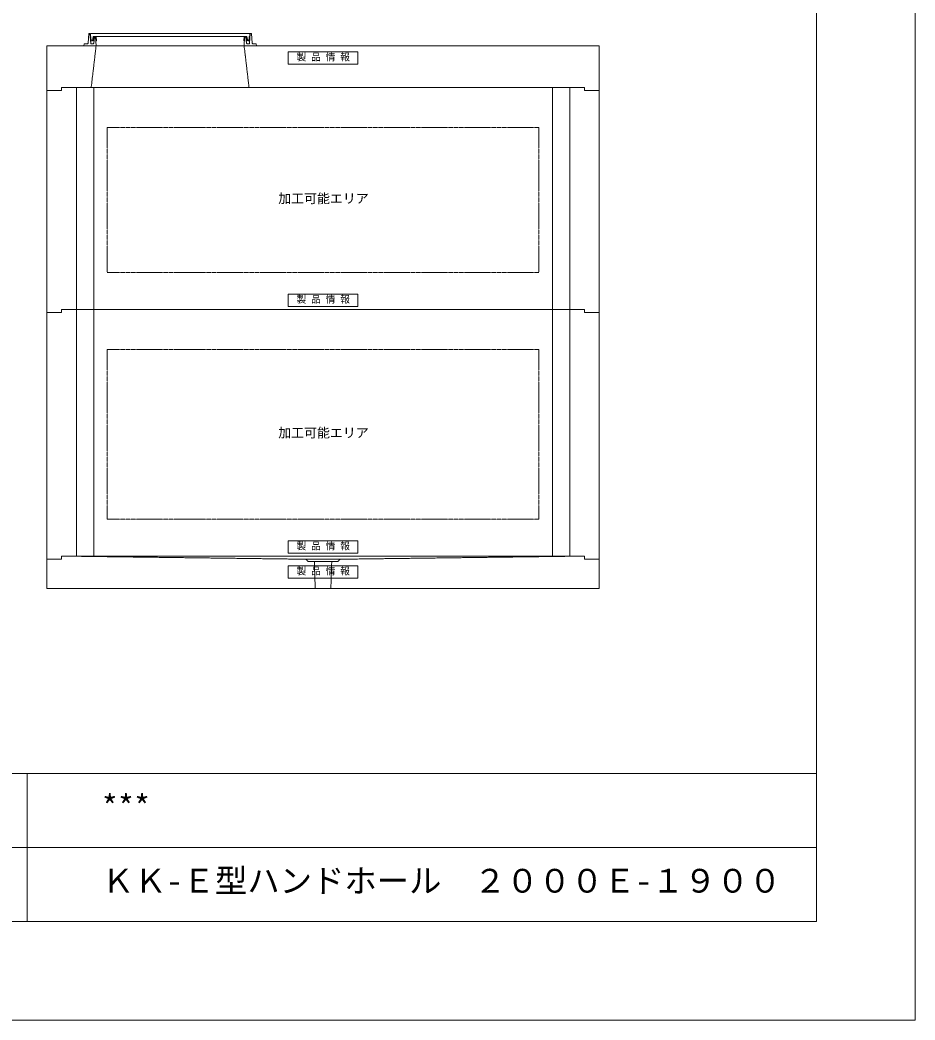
# Model space of a CAD drawing. Units: millimetres, scale not verified. Extents: x -5940 to 5940, y -4200 to 4200.
# Drawn here: x 2311 to 5940, y -4200 to -146 of the extents above; entities that cross this region are included whole.
import ezdxf
from ezdxf.enums import TextEntityAlignment as Align

# ---------------------------------------------------------------- set-up
doc = ezdxf.new("R2010")
doc.units = ezdxf.units.MM
doc.header["$LTSCALE"] = 20
doc.linetypes.add('LONG_DASHED1', pattern=[7, 6, -1])
doc.linetypes.add('LONG_DOUBLE_CHAIN', pattern=[21.8, 18, -1, 0.6, -0.6, 0.6, -1])
for name, color, linetype, lineweight in [('0-0_D-TTL', 7, 'Continuous', 9), ('0-1_Defpoints', 7, 'Continuous', 9), ('0-2_D-TTL-FRAM1', 134, 'Continuous', 9), ('0-3_D-TTL-TXT', 7, 'Continuous', 9), ('0-7_D-STR', 7, 'Continuous', 9), ('0-8_D-STR-STR1', 7, 'LONG_DASHED1', 9), ('0-A_D-STR-STR4', 134, 'Continuous', 9), ('0-B_D-STR-STR5', 1, 'LONG_DOUBLE_CHAIN', 9)]:
    doc.layers.add(name, color=color, linetype=linetype, lineweight=lineweight)
doc.styles.add('ＭＳ ゴシック', font='')
doc.styles.get('ＭＳ ゴシック').set_extended_font_data('MS Gothic')

# ---------------------------------------------------------------- blocks, each defined once
blk = doc.blocks.new('A$C4DE05FD1')
at = {"layer": '0-0_D-TTL', "color": 134}
for p in [(114800, 76000), (4000, 4000)]:
    blk.add_line(p, (114800, 4000), dxfattribs=at)
at = {"layer": '0-1_Defpoints', "color": 134}
for p in [(118800, 84000), (0, 0)]:
    blk.add_line(p, (118800, 0), dxfattribs=at)
at = {"layer": '0-2_D-TTL-FRAM1'}
for p, q in [((38800, 10000), (114800, 10000)), ((82800, 10000), (82800, 4000)), ((64800, 7000), (114800, 7000))]:
    blk.add_line(p, q, dxfattribs=at)
blk = doc.blocks.new('A$C284D0AE2')
at = {"layer": '0-A_D-STR-STR4'}
for p, q in [((-6600, 1000), (-6655.6, 197.2)), ((-6500, 1000), (-6600, 1000)), ((-6442.7, 197.2), (-6500, 1000)), ((-6450, 1000), (-6450, 740)), ((-6980, 160), (-7000, 0)), ((-7000, 0), (7000, 0)), ((-6695.5, 160), (-6980, 160)), ((-6450, 740), (-6438.3, 740)), ((-6418.4, 721.8), (-6390, 400)), ((-6235.7, 160), (-6402.8, 160)), ((-6390, 400), (-6290, 400)), ((-6290, 400), (-6230, 740)), ((-6230, 740), (6230, 740)), ((-6180, 740), (-6212.4, 401.3)), ((-6212.4, 401.3), (-6172.2, 401.3)), ((-6140, 680), (-6195.9, 195.4)), ((-6000, 740), (-6180, 740)), ((-6040, 680), (-6140, 680)), ((-6000, 0), (-6040, 680)), ((-6023.6, 401.3), (-5983.5, 401.3)), ((-5983.5, 401.3), (-6000, 740)), ((6000, 740), (6180, 740)), ((6212.4, 401.3), (6172.2, 401.3)), ((6180, 740), (6212.4, 401.3)), ((6235.7, 160), (6402.8, 160)), ((6695.5, 160), (6980, 160)), ((6980, 160), (7000, 0))]:
    blk.add_line(p, q, dxfattribs=at)
for points in [[(-6450, 1000), (6450, 1000), (6450, 740), (6438.3, 740)], [(6442.7, 197.2), (6500, 1000), (6600, 1000), (6655.6, 197.2)], [(6023.6, 401.3), (5983.5, 401.3), (6000, 740)], [(6000, 0), (6040, 680), (6140, 680), (6195.9, 195.4)], [(6418.4, 721.8), (6390, 400), (6290, 400), (6230, 740)]]:
    blk.add_lwpolyline(points, dxfattribs=at)
for centre, radius, start, end in [((-6695.5, 200), 40, 270, 356.0372), ((-6402.8, 200), 40, 184.08562, 270), ((-6438.3, 720), 20, 5.04245, 90), ((-6235.7, 200), 40, 270, 353.41806), ((6235.7, 200), 40, 186.58194, 270), ((6402.8, 200), 40, 270, 355.91438), ((6438.3, 720), 20, 90, 174.95755), ((6695.5, 200), 40, 183.9628, 270)]:
    blk.add_arc(centre, radius, start, end, dxfattribs=at)
blk = doc.blocks.new('A$C3FC15DFF')
at = {"layer": '0-8_D-STR-STR1', "linetype": 'Continuous'}
blk.add_lwpolyline([(-2820, 0), (2820, 0), (2820, -1000), (-2820, -1000)], close=True, dxfattribs=at)
at = {"layer": '0-8_D-STR-STR1', "style": 'ＭＳ ゴシック'}
blk.add_text('製 品 情 報', height=577.3, dxfattribs=at).set_placement((-2149.6, -882.5), align=Align.BOTTOM_LEFT)
blk = doc.blocks.new('A$C36046D06')
at = {"layer": '0-7_D-STR'}
for p, q in [((-22400, 3400), (22400, 3400)), ((-22400, 3400), (-22400, -240)), ((22400, 3400), (22400, -240)), ((-21200, 0), (21200, 0))]:
    blk.add_line(p, q, dxfattribs=at)
at = {"layer": '0-7_D-STR', "linetype": 'LONG_DASHED1'}
for p, q in [((-18400, 3400), (-18800, 0)), ((-6400, 3400), (-6000, 0))]:
    blk.add_line(p, q, dxfattribs=at)
at = {"layer": '0-7_D-STR'}
for points in [[(-22400, -240), (-21200, -240), (-21200, 0)], [(22400, -240), (21200, -240), (21200, 0)]]:
    blk.add_lwpolyline(points, dxfattribs=at)
at = {"layer": '0-8_D-STR-STR1'}
blk.add_blockref('A$C3FC15DFF', (0, 2900), dxfattribs=at)
blk = doc.blocks.new('A$C5AA0392F')
at = {"layer": '0-7_D-STR'}
for p, q in [((-21200, -240), (-21200, 0)), ((21200, 0), (-21200, 0)), ((-22400, -240), (-21200, -240)), ((22400, -240), (22400, -2600))]:
    blk.add_line(p, q, dxfattribs=at)
at = {"layer": '0-7_D-STR', "linetype": 'LONG_DASHED1'}
for p, q in [((-1400, -240), (-20000, 0)), ((1400, -240), (20000, 0)), ((-1200, -420), (-1400, -240)), ((1400, -240), (-1400, -240)), ((1200, -420), (-1200, -420)), ((-635.4, -2600), (-705, -420)), ((635.4, -2600), (705, -420)), ((1200, -420), (1400, -240))]:
    blk.add_line(p, q, dxfattribs=at)
at = {"layer": '0-7_D-STR'}
for points in [[(22400, -240), (21200, -240), (21200, 0)], [(-22400, -240), (-22400, -2600), (22400, -2600)]]:
    blk.add_lwpolyline(points, dxfattribs=at)
at = {"layer": '0-8_D-STR-STR1'}
blk.add_blockref('A$C3FC15DFF', (0, -780), dxfattribs=at)
blk = doc.blocks.new('A$C4E4E47CD')
at = {"layer": '0-7_D-STR'}
for p, q in [((-21200, 0), (21200, 0)), ((-22400, -240), (-22400, -18240)), ((22400, -240), (22400, -18240)), ((-21200, -18000), (21200, -18000))]:
    blk.add_line(p, q, dxfattribs=at)
at = {"layer": '0-7_D-STR', "linetype": 'LONG_DASHED1'}
for p, q in [((-20000, -18000), (-20000, 0)), ((-18600, -18000), (-18600, 0)), ((18600, -18000), (18600, 0)), ((20000, -18000), (20000, 0))]:
    blk.add_line(p, q, dxfattribs=at)
at = {"layer": '0-7_D-STR'}
for points in [[(-22400, -240), (-21200, -240), (-21200, 0)], [(22400, -240), (21200, -240), (21200, 0)], [(-22400, -18240), (-21200, -18240), (-21200, -18000)], [(22400, -18240), (21200, -18240), (21200, -18000)]]:
    blk.add_lwpolyline(points, dxfattribs=at)
at = {"layer": '0-B_D-STR-STR5'}
for p, q in [((17500, -3240), (17500, -15000)), ((17500, -15000), (-17500, -15000))]:
    blk.add_line(p, q, dxfattribs=at)
blk.add_lwpolyline([(17500, -3240), (-17500, -3240), (-17500, -15000)], dxfattribs=at)
at = {"layer": '0-8_D-STR-STR1'}
blk.add_blockref('A$C3FC15DFF', (0, -16740), dxfattribs=at)
blk = doc.blocks.new('A$C2C440EAA')
at = {"layer": '0-7_D-STR'}
for p, q in [((-21200, 0), (21200, 0)), ((-22400, -240), (-22400, -20240)), ((22400, -240), (22400, -20240)), ((-21200, -20000), (21200, -20000))]:
    blk.add_line(p, q, dxfattribs=at)
at = {"layer": '0-7_D-STR', "linetype": 'LONG_DASHED1'}
for p, q in [((-20000, -20000), (-20000, 0)), ((-18600, -20000), (-18600, 0)), ((18600, -20000), (18600, 0)), ((20000, -20000), (20000, 0))]:
    blk.add_line(p, q, dxfattribs=at)
at = {"layer": '0-7_D-STR'}
for points in [[(-22400, -240), (-21200, -240), (-21200, 0)], [(22400, -240), (21200, -240), (21200, 0)], [(-22400, -20240), (-21200, -20240), (-21200, -20000)], [(22400, -20240), (21200, -20240), (21200, -20000)]]:
    blk.add_lwpolyline(points, dxfattribs=at)
at = {"layer": '0-B_D-STR-STR5'}
for p, q in [((17500, -3240), (17500, -17000)), ((17500, -17000), (-17500, -17000))]:
    blk.add_line(p, q, dxfattribs=at)
blk.add_lwpolyline([(17500, -3240), (-17500, -3240), (-17500, -17000)], dxfattribs=at)
at = {"layer": '0-8_D-STR-STR1'}
blk.add_blockref('A$C3FC15DFF', (0, -18740), dxfattribs=at)

msp = doc.modelspace()

# ---------------------------------------------------------------- block references
at = {"layer": '0-0_D-TTL', "xscale": 0.1, "yscale": 0.1}
msp.add_blockref('A$C4DE05FD1', (-5940, -4200), dxfattribs=at)
at = {"layer": '0-7_D-STR', "xscale": 0.05, "yscale": 0.05}
for name, p in [('A$C36046D06', (3540, -420)), ('A$C4E4E47CD', (3540, -420)), ('A$C2C440EAA', (3540, -1320)), ('A$C5AA0392F', (3540, -2320))]:
    msp.add_blockref(name, p, dxfattribs=at)
at = {"layer": '0-A_D-STR-STR4', "xscale": 0.05, "yscale": 0.05}
msp.add_blockref('A$C284D0AE2', (2920, -250), dxfattribs=at)

# ---------------------------------------------------------------- texts
at = {"layer": '0-3_D-TTL-TXT', "style": 'ＭＳ ゴシック'}
for s, p in [('***', (2642.65, -3412.4)), ('ＫＫ-Ｅ型ハンドホール\u3000２０００Ｅ-１９００', (2642.65, -3712.4))]:
    msp.add_text(s, height=96.19, dxfattribs=at).set_placement(p, align=Align.BOTTOM_LEFT)
at = {"layer": '0-B_D-STR-STR5', "style": 'ＭＳ ゴシック'}
for p in [(3358.3, -900.02), (3358.3, -1850.02)]:
    msp.add_text('加工可能エリア', height=38.42, dxfattribs=at).set_placement(p, align=Align.BOTTOM_LEFT)

doc.saveas('drawing.dxf')
